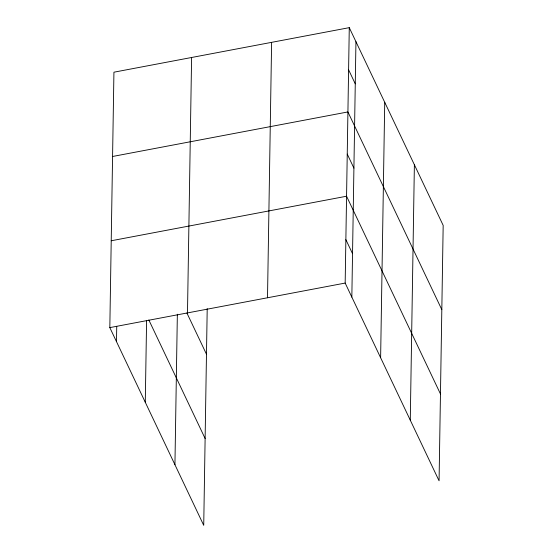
<?xml version="1.0" encoding="UTF-8"?>
<svg xmlns="http://www.w3.org/2000/svg" width="553" height="553" viewBox="0 0 553 553"><rect width="100%" height="100%" fill="white"/><g stroke="black" fill="none" stroke-linecap="round" stroke-linejoin="round"><path stroke-width="0.83" d="M207.209 308.636L203.725 525.35L109.826 327.611L113.932 72.194L349.275 27.65L443.174 225.389L439.068 480.806L345.169 283.067L349.275 27.65M116.496 341.643L116.738 326.318M145.28 402.266L146.593 320.533M174.935 464.727L177.354 314.242M187.488 312.908L191.601 57.491M267.507 297.763L271.613 42.353M351.839 297.099L355.945 41.689M380.623 357.722L384.729 102.312M410.278 420.183L414.384 164.766M112.577 156.478L347.92 111.934L441.819 309.68M111.222 240.769L346.565 196.225L440.465 393.964M109.826 327.611L345.169 283.067M348.597 69.796L355.268 83.828M347.243 154.08L353.913 168.119M345.867 239.643L352.538 253.682M186.914 313.033L206.476 354.224M148.847 320L205.122 438.508"/></g></svg>
